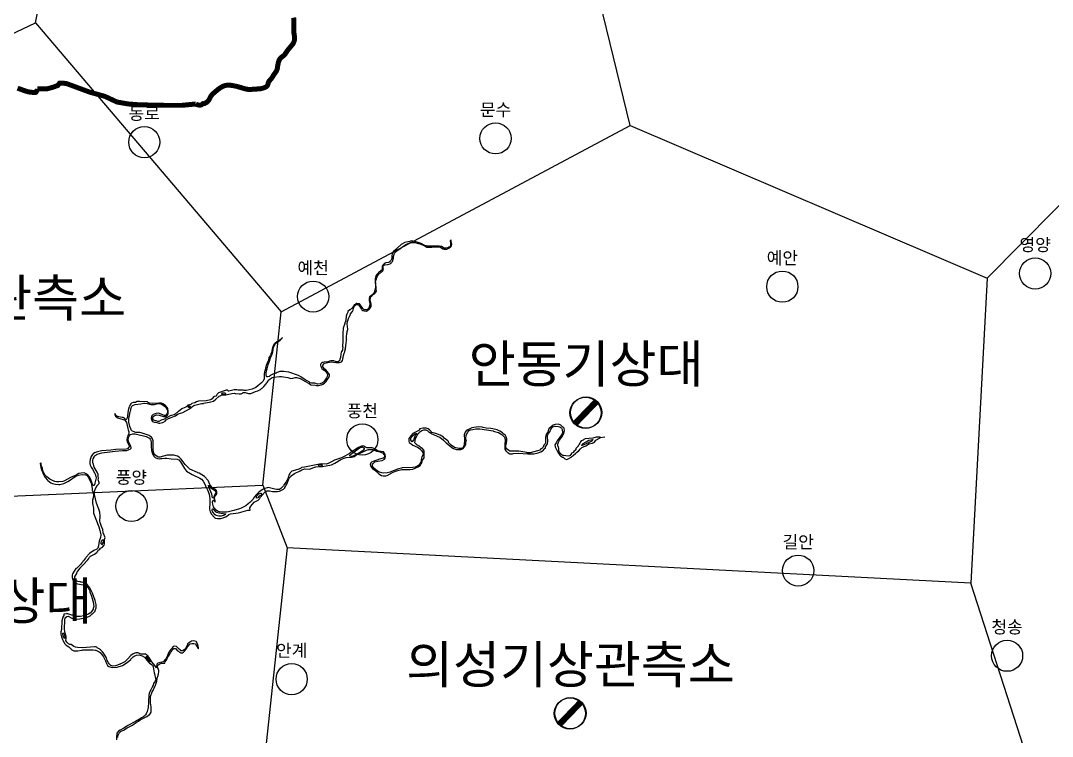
# Model space of a CAD drawing. Header units: millimetres. Extents: x -954552 to 1497340, y -301250 to 736091.
# Drawn here: x 307207 to 389927, y 317031 to 374424 of the extents above; entities that cross this region are included whole.
import ezdxf
from ezdxf.enums import TextEntityAlignment as Align

# ---------------------------------------------------------------- set-up
doc = ezdxf.new("R2010")
doc.units = ezdxf.units.MM
for name, color, linetype in [('2411', 7, 'Continuous'), ('AWS', 4, 'Continuous'), ('AWS명', 2, 'Continuous'), ('EL', 2, 'Continuous'), ('MAIN-RIVER', 5, 'Continuous'), ('Point', 1, 'Continuous'), ('관측소명', 3, 'Continuous'), ('기상청', 1, 'Continuous'), ('티센', 6, 'Continuous')]:
    doc.layers.add(name, color=color, linetype=linetype)
doc.styles.get("Standard").update_dxf_attribs({"font": ''})
doc.styles.get('Standard').set_extended_font_data('Gulim')

# ---------------------------------------------------------------- blocks, each defined once
blk = doc.blocks.new('관측소(기상청)')
at = {"layer": '기상청', "const_width": 500}
blk.add_lwpolyline([(821, 874), (-914, -926)], dxfattribs=at)
at = {"layer": '기상청'}
blk.add_circle((-46, -26), 1250, dxfattribs=at)

msp = doc.modelspace()

# ---------------------------------------------------------------- linework, layer by layer
at = {"layer": '2411', "const_width": 400}
for points in [[(329090, 374660), (329100, 374610), (329110, 374580), (329110, 374530), (329120, 374480), (329120, 374430), (329120, 374380), (329120, 374330), (329120, 374280), (329110, 374230), (329110, 374180), (329100, 374130), (329100, 374080), (329100, 374060), (329100, 374010), (329100, 373960), (329100, 373910), (329100, 373860), (329100, 373810), (329100, 373760), (329100, 373710), (329100, 373660), (329110, 373610), (329110, 373560), (329110, 373510), (329110, 373460), (329120, 373430), (329130, 373390), (329140, 373340), (329140, 373290), (329140, 373290), (329150, 373240), (329160, 373190), (329160, 373140), (329170, 373090), (329170, 373040), (329170, 372990), (329160, 372930), (329160, 372880), (329150, 372830), (329140, 372780), (329120, 372740), (329100, 372690), (329080, 372640), (329060, 372600), (329030, 372550), (329010, 372510), (328970, 372470), (328940, 372440), (328910, 372400), (328870, 372360), (328860, 372350), (328830, 372310), (328800, 372270), (328770, 372230), (328740, 372190), (328700, 372160), (328670, 372120), (328640, 372080), (328610, 372040), (328580, 372000), (328550, 371960), (328530, 371910), (328500, 371870), (328470, 371830), (328440, 371790), (328420, 371750), (328420, 371750), (328390, 371710), (328360, 371670), (328340, 371650), (328300, 371620), (328260, 371590), (328220, 371560), (328180, 371530), (328140, 371500), (328100, 371460), (328060, 371430), (328030, 371400), (328000, 371360), (327980, 371340), (327960, 371290), (327930, 371250), (327920, 371200), (327900, 371160), (327880, 371110), (327870, 371060), (327860, 371010), (327850, 370960), (327840, 370910), (327830, 370860), (327820, 370810), (327810, 370760), (327810, 370710), (327800, 370660), (327790, 370610), (327780, 370560), (327770, 370520), (327760, 370470), (327740, 370430), (327720, 370390), (327700, 370350), (327670, 370310), (327640, 370260), (327640, 370260), (327610, 370220), (327580, 370180), (327550, 370140), (327520, 370100), (327490, 370060), (327460, 370020), (327440, 369970), (327410, 369930), (327390, 369890), (327360, 369850), (327330, 369800), (327300, 369760), (327270, 369730), (327230, 369690), (327200, 369650), (327170, 369610), (327130, 369580), (327120, 369550), (327090, 369510), (327080, 369470), (327060, 369420), (327050, 369370), (327030, 369320), (327020, 369280), (327000, 369230), (326970, 369190), (326960, 369180), (326930, 369150), (326890, 369120), (326850, 369090), (326800, 369070), (326750, 369050), (326700, 369030), (326650, 369020), (326600, 369000), (326550, 368990), (326550, 368990), (326500, 368980), (326460, 368970), (326410, 368960), (326360, 368960), (326310, 368950), (326260, 368950), (326200, 368950), (326150, 368940), (326100, 368940), (326050, 368940), (326000, 368940), (325990, 368940), (325940, 368930), (325890, 368930), (325840, 368920), (325790, 368920), (325740, 368910), (325690, 368910), (325640, 368910), (325590, 368910), (325540, 368910), (325490, 368910), (325440, 368910), (325430, 368910), (325380, 368920), (325330, 368930), (325280, 368940), (325240, 368950), (325190, 368960), (325140, 368980), (325090, 368990), (325040, 369000), (324990, 369020), (324940, 369030), (324900, 369050), (324880, 369050), (324880, 369050), (324830, 369070), (324780, 369080), (324730, 369090), (324680, 369110), (324630, 369120), (324590, 369130), (324540, 369150), (324490, 369160), (324440, 369170), (324390, 369180), (324340, 369190), (324290, 369200), (324240, 369210), (324210, 369210), (324160, 369220), (324100, 369230), (324050, 369240), (324000, 369240), (323950, 369250), (323900, 369250), (323850, 369250), (323800, 369250), (323750, 369240), (323700, 369240), (323650, 369230), (323610, 369220), (323580, 369210), (323540, 369200), (323490, 369180), (323440, 369160), (323400, 369140), (323350, 369120), (323310, 369090), (323270, 369070), (323220, 369040), (323180, 369010), (323180, 369010), (323140, 368980), (323100, 368950), (323060, 368930), (323020, 368900), (322980, 368860), (322940, 368830), (322910, 368800), (322870, 368770), (322830, 368730), (322790, 368700), (322760, 368670), (322720, 368640), (322680, 368610), (322650, 368580), (322610, 368540), (322570, 368510), (322540, 368470), (322510, 368430), (322470, 368390), (322450, 368360), (322430, 368320), (322410, 368270), (322390, 368220), (322360, 368180), (322340, 368130), (322320, 368090), (322290, 368050), (322260, 368010), (322240, 367990), (322210, 367950), (322170, 367920), (322130, 367890), (322090, 367860), (322090, 367850), (321940, 367770), (321940, 367770), (321920, 367770), (321870, 367770), (321820, 367770), (321800, 367760), (321760, 367730), (321720, 367690), (321680, 367660), (321660, 367660), (321610, 367650), (321560, 367640), (321510, 367650), (321460, 367660), (321410, 367670), (321360, 367690), (321320, 367700), (321270, 367730), (321248, 367741)], [(308548, 368942), (308540, 368900), (308530, 368850), (308500, 368810), (308500, 368790), (308500, 368790), (308470, 368730), (308440, 368690), (308400, 368670), (308360, 368670), (308310, 368670), (308260, 368670), (308210, 368670), (308160, 368670), (308110, 368680), (308060, 368680), (308010, 368680), (307960, 368690), (307950, 368690), (307900, 368700), (307860, 368710), (307810, 368720), (307760, 368730), (307710, 368750), (307660, 368760), (307610, 368780), (307570, 368790), (307520, 368810), (307480, 368820), (307430, 368840), (307390, 368850), (307340, 368870), (307290, 368890), (307250, 368910), (307200, 368920), (307150, 368940), (307100, 368960), (307060, 368970), (307010, 368990), (306960, 369010)], [(308548, 368942), (309310, 368953), (309764, 369071), (310177, 369219), (310331, 369407), (310631, 369407), (310897, 369372), (312749, 368688), (313958, 368352), (314938, 367897), (315811, 367744), (316713, 367673), (318678, 367632), (320152, 367632), (321248, 367741)]]:
    msp.add_lwpolyline(points, dxfattribs=at)
at = {"layer": 'AWS'}
for centre in [(317120, 364680), (345286, 364982), (388547, 354152), (368278, 353091), (330654, 352294), (334602, 340829), (316090, 335499), (369547, 330321), (386295, 323497), (328937, 321617)]:
    msp.add_circle(centre, 1250, dxfattribs=at)
at = {"layer": 'MAIN-RIVER'}
for p, q in [((353710, 341000), (354040, 341060)), ((317270, 323440), (317360, 323430))]:
    msp.add_line(p, q, dxfattribs=at)
at = {"layer": 'MAIN-RIVER', "color": 5}
msp.add_lwpolyline([(315000, 316950), (315000, 317060), (315030, 317130), (315100, 317280), (315200, 317380), (315200, 317380), (315210, 317420), (315460, 317530), (315740, 317720), (316180, 317940), (316300, 318030), (316480, 318130), (316650, 318260), (316800, 318360), (317320, 318620), (317440, 318710), (317490, 318760), (317530, 318770), (317660, 318980), (317680, 319050), (317680, 319250), (317670, 319410), (317620, 319720), (317630, 320220), (317740, 320610), (317820, 320720), (317880, 320880), (317950, 320960), (318020, 321150), (318120, 321460), (318150, 321690), (318230, 321920), (318230, 322000), (318250, 322010), (318280, 322240), (318280, 322300), (318190, 322610), (318190, 322610), (318200, 322710), (318220, 322740), (318360, 322850), (318510, 322900), (318780, 322900), (318790, 323000), (318930, 323190), (318990, 323350), (319130, 323560), (319220, 323750), (319290, 323840), (319320, 323910), (319410, 324010), (319420, 324030), (319480, 324090), (319620, 324070), (319790, 323890), (319960, 323770), (320060, 323730), (320180, 323740), (320260, 323770), (320360, 323880), (320420, 323980), (320530, 324110), (320530, 324120), (320610, 324230), (320810, 324440), (320930, 324490), (321100, 324490), (321200, 324450), (321280, 324350), (321280, 324350), (321370, 324210), (321410, 324110), (321470, 324050), (321460, 324130), (321410, 324390), (321270, 324630), (321060, 324690), (320940, 324670), (320910, 324660), (320590, 324440), (320560, 324330), (320420, 324080), (320310, 323960), (320180, 323900), (320090, 323900), (320020, 323930), (320020, 323940), (319990, 323960), (319910, 324030), (319700, 324240), (319670, 324250), (319530, 324260), (319430, 324230), (319350, 324130), (319320, 324060), (319270, 324020), (319260, 323990), (319090, 323790), (318990, 323520), (318940, 323420), (318890, 323360), (318890, 323360), (318850, 323250), (318750, 323150), (318750, 323120), (318730, 323120), (318630, 323020), (318220, 322900), (318130, 322810), (318120, 322760), (318100, 322660), (318100, 322560), (318090, 322520), (317970, 322720), (317730, 323000), (317530, 323310), (317400, 323480), (317330, 323540), (317180, 323640), (317160, 323630), (316870, 323620), (316790, 323660), (316630, 323730), (316450, 323730), (316230, 323650), (316040, 323520), (315770, 323230), (315770, 323220), (315570, 323020), (315290, 322870), (315210, 322860), (315180, 322870), (315180, 322830), (315180, 322830), (314820, 322690), (314600, 322670), (314530, 322680), (314430, 322710), (314300, 322850), (314240, 322920), (314140, 323120), (314080, 323320), (313950, 323540), (313810, 323770), (313730, 323870), (313660, 323920), (313650, 323940), (313630, 323940), (313630, 323960), (313610, 323970), (313560, 324020), (313350, 324140), (313320, 324180), (313200, 324210), (313140, 324210), (312160, 324140), (311760, 324170), (311600, 324190), (311480, 324230), (311250, 324390), (311140, 324390), (311040, 324450), (310920, 324580), (310840, 324710), (310840, 324750), (310840, 324750), (310850, 324850), (310870, 324930), (310870, 325040), (310760, 325380), (310720, 325660), (310740, 326360), (310790, 326540), (310810, 326560), (310810, 326570), (310900, 326650), (311020, 326660), (311310, 326520), (311570, 326440), (311940, 326460), (312490, 326560), (312770, 326700), (312950, 326850), (312970, 326850), (313030, 326910), (313030, 326920), (313170, 327080), (313190, 327120), (313270, 327340), (313260, 327610), (313170, 327920), (312970, 328520), (312750, 328950), (312550, 329210), (312470, 329260), (312220, 329360), (312100, 329390), (312100, 329390), (312000, 329400), (312000, 329410), (311780, 329460), (311690, 329490), (311600, 329570), (311560, 329620), (311550, 329700), (311560, 329840), (311580, 329890), (311700, 330090), (311750, 330220), (311790, 330290), (311980, 330510), (311980, 330540), (312400, 330980), (312410, 331000), (312590, 331180), (312590, 331200), (312670, 331290), (312720, 331390), (312800, 331470), (313120, 331640), (313240, 331710), (313330, 331810), (313340, 331820), (313400, 331890), (313400, 331900), (313470, 331980), (313470, 332000), (313550, 332050), (313600, 332110), (313600, 332110), (313770, 332200), (313890, 332340), (313900, 332370), (313940, 332460), (313940, 332770), (313960, 332900), (313980, 332990), (313960, 333040), (313940, 333120), (313910, 333160), (313820, 333350), (313810, 333630), (313680, 333860), (313570, 334190), (313560, 334280), (313570, 334690), (313560, 335020), (313480, 335260), (313280, 335720), (313130, 336420), (313130, 336620), (313180, 336860), (313330, 337150), (313360, 337160), (313360, 337170), (313490, 337320), (313500, 337430), (313480, 337450), (313430, 337650), (313440, 337720), (313430, 337910), (313430, 337910), (313410, 338040), (313340, 338220), (313100, 338630), (313010, 338910), (313000, 338970), (313000, 339130), (312990, 339180), (313020, 339280), (313100, 339430), (313110, 339470), (313190, 339550), (313340, 339650), (313530, 339720), (313710, 339760), (314780, 339890), (315370, 339950), (315730, 339960), (315980, 340050), (316060, 340130), (316070, 340130), (316070, 340180), (316030, 340310), (315860, 340670), (315840, 340890), (315880, 341070), (316020, 341240), (316190, 341290), (316380, 341280), (316590, 341250), (317170, 341110), (317280, 341080), (317280, 341080), (317540, 340950), (317590, 340870), (317640, 340750), (317670, 340630), (317670, 340270), (317700, 339960), (317720, 339880), (317790, 339680), (317890, 339510), (318000, 339380), (318170, 339310), (318310, 339290), (318430, 339300), (318540, 339320), (318780, 339350), (318930, 339340), (319280, 339280), (319770, 339250), (319890, 339200), (320020, 339040), (320340, 338500), (320510, 338310), (320970, 338030), (321580, 337740), (321700, 337660), (321840, 337490), (321940, 337320), (322040, 337130), (322090, 336990), (322120, 336960), (322200, 336810), (322200, 336810), (322320, 336440), (322370, 336090), (322370, 335590), (322370, 335580), (322360, 335470), (322350, 335260), (322410, 335030), (322520, 334860), (322720, 334620), (322790, 334560), (322840, 334530), (322980, 334500), (323250, 334510), (323450, 334550), (323620, 334630), (323670, 334640), (323700, 334670), (323900, 334820), (324020, 334870), (324670, 334960), (325410, 335160), (325600, 335180), (325610, 335190), (325570, 335290), (325580, 335350), (325640, 335430), (325670, 335500), (325940, 335800), (325940, 335820), (325980, 335850), (326260, 335980), (326260, 335980), (326350, 336070), (326380, 336130), (326410, 336160), (326440, 336220), (326510, 336300), (326510, 336310), (326560, 336360), (326560, 336380), (326800, 336630), (326890, 336690), (326980, 336720), (327150, 336730), (327410, 336670), (327420, 336660), (327790, 336670), (327960, 336700), (328230, 336820), (328270, 336860), (328380, 336960), (328380, 336980), (328480, 337120), (328500, 337180), (328540, 337260), (328670, 337590), (328720, 337690), (328770, 337750), (328770, 337760), (328890, 337900), (328900, 337930), (329170, 338120), (329630, 338330), (329630, 338330), (329750, 338400), (329980, 338480), (330370, 338450), (330440, 338480), (330630, 338570), (330870, 338640), (331420, 338660), (332130, 338810), (332410, 338930), (332890, 339220), (333140, 339330), (333300, 339380), (333690, 339410), (333740, 339420), (333870, 339450), (333940, 339470), (334060, 339540), (334300, 339680), (334440, 339740), (334930, 339980), (335110, 340030), (335420, 340030), (335590, 339970), (335630, 339960), (335750, 339910), (335830, 339900), (335900, 339870), (336010, 339840), (336220, 339760), (336370, 339590), (336370, 339460), (336370, 339460), (336350, 339410), (336260, 339350), (335970, 339260), (335480, 339070), (335340, 339010), (335280, 338960), (335240, 338830), (335250, 338720), (335370, 338560), (335420, 338510), (335530, 338430), (335690, 338330), (335860, 338150), (335910, 338110), (335930, 338080), (336130, 337960), (336280, 337910), (336500, 337920), (336590, 337940), (337030, 338200), (337260, 338300), (337550, 338390), (337780, 338420), (338340, 338430), (338430, 338440), (338650, 338470), (338830, 338540), (339070, 338650), (339260, 338790), (339260, 338820), (339340, 338920), (339340, 338920), (339370, 338980), (339430, 339180), (339550, 339370), (339560, 339420), (339560, 339610), (339570, 339720), (339560, 339940), (339540, 339980), (339410, 340130), (339350, 340160), (339350, 340170), (339330, 340180), (339210, 340270), (339170, 340290), (339180, 340300), (339110, 340320), (339080, 340360), (339010, 340390), (338990, 340390), (338960, 340440), (338950, 340430), (338850, 340530), (338820, 340580), (338830, 340760), (338870, 340880), (339010, 341180), (339080, 341280), (339160, 341370), (339160, 341400), (339220, 341450), (339300, 341510), (339300, 341510), (339370, 341550), (339530, 341600), (339700, 341600), (339850, 341540), (339880, 341480), (339910, 341440), (339930, 341440), (340010, 341390), (340070, 341360), (340070, 341350), (340850, 340990), (340950, 340910), (341100, 340790), (341120, 340780), (341190, 340710), (341190, 340700), (341300, 340600), (341330, 340590), (341330, 340570), (341770, 340200), (341920, 340110), (341990, 340080), (342140, 340040), (342260, 340030), (342500, 340030), (342580, 340050), (342700, 340120), (342770, 340210), (342770, 340220), (342780, 340220), (342860, 340340), (342860, 340340), (342890, 340460), (342900, 340600), (342900, 340660), (342950, 340800), (342900, 340830), (342890, 340940), (342930, 341160), (343030, 341400), (343180, 341550), (343220, 341580), (343290, 341600), (343450, 341650), (343700, 341690), (344030, 341690), (345090, 341520), (345120, 341510), (345210, 341490), (345510, 341390), (345800, 341240), (345820, 341220), (346000, 341010), (346040, 340920), (346050, 340840), (346020, 340400), (346040, 340050), (346100, 339930), (346190, 339850), (346230, 339810), (346240, 339810), (346250, 339790), (346290, 339770), (346290, 339770), (346430, 339700), (346590, 339700), (346640, 339700), (346690, 339720), (347110, 339730), (347860, 339680), (348360, 339680), (348690, 339760), (348920, 339850), (349040, 339930), (349070, 339960), (349090, 339960), (349190, 340070), (349190, 340090), (349280, 340180), (349300, 340240), (349450, 340500), (349480, 340690), (349450, 341070), (349460, 341170), (349520, 341320), (349660, 341490), (349700, 341610), (349750, 341670), (349750, 341690), (349790, 341770), (349880, 341840), (350070, 341900), (350330, 341890), (350440, 341850), (350530, 341790), (350530, 341790), (350580, 341740), (350630, 341640), (350650, 341380), (350620, 341300), (350570, 341200), (350220, 340730), (350150, 340580), (350080, 340500), (350050, 340410), (350070, 340240), (350290, 339810), (350320, 339730), (350440, 339590), (350490, 339530), (350660, 339430), (350680, 339410), (350700, 339410), (350800, 339320), (350800, 339300), (350830, 339280), (350970, 339240), (351000, 339240), (351150, 339300), (351390, 339450), (351390, 339460), (351460, 339490), (351500, 339540), (351710, 339750), (351810, 339830), (351930, 339900), (352100, 340080), (352100, 340080), (352100, 340100), (352200, 340190), (352530, 340330), (352650, 340420), (352760, 340480), (353050, 340550), (353220, 340630), (353330, 340780), (353330, 340790), (353680, 340960), (353710, 341000), (353670, 341030), (353400, 341020), (353360, 341010), (353090, 340940), (352480, 340890), (352360, 340830), (352300, 340770), (352160, 340720), (352090, 340640), (352030, 340550), (351990, 340450), (351960, 340420), (351900, 340300), (351880, 340300), (351880, 340280), (351730, 340120), (351710, 340010), (351690, 339990), (351560, 339880), (351500, 339790), (351500, 339790), (351380, 339730), (351360, 339710), (351320, 339620), (351240, 339530), (351210, 339520), (351100, 339510), (350720, 339540), (350640, 339560), (350640, 339570), (350590, 339600), (350480, 339710), (350410, 339830), (350370, 339930), (350350, 340040), (350350, 340120), (350330, 340240), (350290, 340300), (350270, 340450), (350320, 340610), (350360, 340670), (350380, 340730), (350410, 340770), (350420, 340790), (350570, 340990), (350670, 341160), (350690, 341220), (350720, 341260), (350800, 341550), (350790, 341710), (350770, 341780), (350690, 341820), (350690, 341820), (350550, 341970), (350510, 341990), (350320, 342060), (350070, 342040), (349910, 341980), (349750, 341860), (349580, 341720), (349530, 341660), (349470, 341430), (349380, 341290), (349310, 341100), (349290, 341010), (349280, 340580), (349230, 340470), (349150, 340380), (349090, 340220), (348990, 340120), (348920, 340080), (348830, 339990), (348660, 339920), (348060, 339780), (347810, 339780), (347800, 339790), (347780, 339800), (347140, 339900), (346700, 339910), (346430, 339910), (346340, 339960), (346230, 340030), (346180, 340080), (346110, 340200), (346110, 340200), (346100, 340340), (346150, 340530), (346180, 340770), (346180, 340890), (346130, 341060), (346070, 341150), (345960, 341260), (345910, 341300), (345830, 341370), (345750, 341420), (345630, 341500), (345510, 341550), (345510, 341570), (345410, 341600), (345060, 341700), (344910, 341730), (344540, 341740), (344290, 341810), (344220, 341820), (344200, 341830), (343890, 341840), (343390, 341760), (343060, 341620), (342940, 341530), (342940, 341520), (342920, 341510), (342880, 341470), (342800, 341300), (342780, 341200), (342790, 340830), (342770, 340410), (342770, 340410), (342750, 340320), (342700, 340220), (342660, 340170), (342580, 340130), (342510, 340110), (342330, 340110), (341990, 340200), (341730, 340380), (341660, 340430), (341520, 340600), (341500, 340670), (341460, 340740), (341250, 340880), (341220, 340900), (341220, 340910), (341170, 340950), (341100, 341010), (340850, 341180), (340490, 341320), (340180, 341400), (340120, 341450), (340110, 341480), (339990, 341610), (339890, 341680), (339730, 341750), (339460, 341740), (339220, 341680), (339160, 341620), (339160, 341610), (339120, 341570), (338660, 341330), (338660, 341330), (338510, 341170), (338320, 340920), (338320, 340830), (338340, 340690), (338350, 340590), (338510, 340480), (338640, 340380), (339030, 340210), (339230, 340090), (339220, 340080), (339360, 339950), (339460, 339800), (339470, 339630), (339380, 339440), (339320, 339240), (339310, 339070), (339250, 338930), (339120, 338790), (338840, 338630), (338650, 338580), (337800, 338560), (337730, 338540), (337490, 338480), (336950, 338270), (336840, 338220), (336590, 338160), (336330, 338140), (336170, 338150), (335990, 338210), (335950, 338230), (335900, 338260), (335900, 338260), (335780, 338320), (335560, 338510), (335430, 338700), (335420, 338830), (335460, 338920), (335610, 339040), (335850, 339100), (336200, 339150), (336370, 339250), (336440, 339330), (336450, 339480), (336430, 339640), (336390, 339730), (336350, 339780), (336300, 339840), (336250, 339860), (336090, 339880), (335960, 339900), (335880, 339910), (335810, 339930), (335710, 340010), (335470, 340140), (335390, 340160), (334990, 340160), (334970, 340160), (334900, 340200), (334800, 340260), (334710, 340310), (334570, 340300), (334540, 340300), (334290, 340190), (334290, 340190), (333630, 339770), (333570, 339720), (333200, 339510), (332940, 339370), (332370, 339180), (332140, 339040), (331860, 338910), (331710, 338860), (331300, 338890), (331030, 338840), (329970, 338630), (329760, 338600), (329690, 338560), (329640, 338520), (329440, 338420), (328960, 338310), (328940, 338290), (328820, 338170), (328790, 338110), (328740, 338040), (328660, 337760), (328500, 337440), (328310, 337200), (328310, 337170), (328270, 337130), (328270, 337120), (328080, 336910), (327960, 336840), (327720, 336840), (327600, 336850), (327040, 337000), (327040, 337000), (326710, 336870), (326630, 336820), (326500, 336750), (326280, 336590), (326250, 336560), (326240, 336540), (326220, 336530), (326220, 336520), (326200, 336510), (326040, 336350), (326040, 336330), (325970, 336250), (325970, 336230), (325870, 336120), (325840, 336050), (325720, 335930), (325720, 335900), (325710, 335900), (325710, 335890), (325700, 335890), (325580, 335780), (325450, 335670), (325250, 335530), (324900, 335340), (324760, 335280), (324290, 335140), (323880, 335040), (323720, 335020), (323330, 335010), (323160, 335030), (322980, 335090), (322980, 335090), (322890, 335160), (322840, 335210), (322820, 335240), (322800, 335250), (322660, 335440), (322610, 335640), (322600, 335800), (322630, 335970), (322700, 335970), (322790, 335850), (322810, 335850), (322810, 335930), (322760, 336100), (322750, 336190), (322810, 336310), (322860, 336360), (322860, 336370), (322900, 336420), (322940, 336500), (322950, 336650), (322900, 336740), (322800, 336850), (322560, 336990), (322450, 337110), (322370, 337240), (322260, 337500), (322240, 337550), (321950, 337860), (321730, 338010), (321530, 338130), (321420, 338170), (321420, 338170), (321380, 338190), (320780, 338470), (320720, 338510), (320410, 338830), (320080, 339250), (319910, 339420), (319780, 339490), (319480, 339570), (318960, 339570), (318360, 339430), (318250, 339430), (318140, 339470), (317970, 339610), (317890, 339750), (317840, 340020), (317830, 340280), (317820, 340730), (317780, 340880), (317700, 341010), (317550, 341130), (317500, 341150), (316870, 341370), (316760, 341400), (316430, 341410), (316370, 341430), (316130, 341520), (316090, 341550), (316060, 341620), (316030, 341680), (315970, 341890), (315880, 342230), (315880, 342230), (315870, 342520), (315940, 342750), (315990, 343060), (316020, 343120), (316030, 343140), (316020, 343200), (316050, 343250), (316070, 343380), (316150, 343540), (316170, 343570), (316380, 343640), (316840, 343690), (317090, 343750), (317150, 343750), (317350, 343720), (317650, 343630), (317950, 343640), (318120, 343690), (318290, 343710), (318370, 343710), (318580, 343620), (318810, 343460), (318930, 343270), (318950, 343220), (318970, 343160), (318970, 342990), (318940, 342890), (318850, 342780), (318810, 342760), (318730, 342760), (318260, 342940), (318260, 342940), (318080, 342930), (317820, 342840), (317710, 342700), (317660, 342550), (317690, 342400), (317780, 342280), (317900, 342220), (318120, 342210), (318290, 342140), (318360, 342140), (318470, 342160), (318610, 342200), (318800, 342300), (318880, 342400), (319050, 342520), (319270, 342610), (319540, 342700), (319620, 342740), (319850, 342890), (320210, 343010), (320750, 343290), (320890, 343400), (321010, 343520), (321090, 343570), (321180, 343600), (321720, 343710), (321880, 343720), (321880, 343740), (322350, 343830), (322660, 343920), (322860, 344070), (322860, 344070), (323110, 344280), (323120, 344280), (323130, 344310), (323210, 344340), (323320, 344400), (323400, 344410), (323560, 344420), (323670, 344430), (324150, 344530), (324360, 344550), (324410, 344530), (324460, 344530), (324720, 344490), (324890, 344490), (324990, 344550), (325060, 344610), (325220, 344610), (325480, 344520), (325650, 344520), (326030, 344680), (326220, 344740), (326440, 344850), (326530, 344930), (326580, 344940), (326710, 345080), (326710, 345090), (326902, 345308), (326930, 345340), (326930, 345370), (327000, 345440), (327010, 345470), (327090, 345560), (327090, 345560), (327090, 345590), (327220, 345710), (327380, 345800), (327510, 345840), (327950, 345880), (328120, 345880), (328280, 345870), (328630, 345810), (328870, 345740), (329020, 345750), (329210, 345810), (329350, 345810), (329610, 345720), (330050, 345490), (330230, 345380), (330310, 345340), (330470, 345210), (330810, 345200), (330930, 345160), (331100, 345160), (331320, 345230), (331440, 345270), (331560, 345350), (331700, 345490), (331770, 345620), (331870, 345720), (331950, 345860), (331970, 345950), (331960, 346060), (331900, 346160), (331680, 346430), (331680, 346430), (331600, 346470), (331430, 346650), (331430, 346690), (331420, 346710), (331440, 346770), (331490, 346850), (331570, 346950), (331700, 346990), (331840, 347020), (331960, 347050), (332130, 347060), (332300, 347050), (332470, 347020), (332580, 347000), (332780, 347010), (332930, 347060), (332970, 347100), (333000, 347160), (333000, 347180), (333040, 347280), (333100, 347570), (333150, 347760), (333190, 347860), (333200, 347910), (333210, 347920), (333240, 348070), (333230, 348080), (333260, 348150), (333260, 348200), (333290, 348300), (333280, 348400), (333280, 348400), (333320, 348530), (333330, 348790), (333330, 348840), (333350, 348890), (333340, 348890), (333340, 349010), (333330, 349070), (333360, 349340), (333390, 349410), (333390, 349490), (333430, 349650), (333420, 349920), (333400, 350080), (333420, 350320), (333430, 350330), (333430, 350340), (333490, 350550), (333570, 350690), (333570, 350730), (333620, 350790), (333660, 350910), (333810, 351090), (333830, 351150), (333850, 351160), (333870, 351210), (333900, 351360), (333960, 351490), (334110, 351650), (334140, 351660), (334260, 351650), (334370, 351530), (334370, 351530), (334530, 351280), (334570, 351230), (334650, 351180), (334750, 351150), (334930, 351130), (335170, 351310), (335210, 351330), (335210, 351350), (335290, 351450), (335290, 351460), (335310, 351500), (335320, 351690), (335220, 352030), (335250, 352170), (335260, 352270), (335360, 352350), (335480, 352450), (335570, 352510), (335680, 352640), (335740, 352740), (335720, 352890), (335720, 353070), (335670, 353400), (335690, 353600), (335720, 353650), (335750, 353720), (335750, 353780), (335780, 353860), (335790, 353910), (335870, 354020), (335870, 354050), (335870, 354050), (336140, 354270), (336170, 354270), (336170, 354290), (336210, 354330), (336220, 354350), (336260, 354380), (336280, 354480), (336300, 354490), (336280, 354510), (336280, 354730), (336310, 354800), (336400, 354840), (336640, 354860), (336840, 354930), (336910, 354990), (336930, 354990), (336980, 355050), (336980, 355060), (337020, 355120), (337090, 355370), (337100, 355510), (337170, 355770), (337370, 355970), (337540, 356080), (337700, 356150), (337830, 356280), (337850, 356290), (337860, 356310), (338080, 356460), (338270, 356560), (338460, 356620), (338460, 356620), (338800, 356620), (339010, 356590), (339110, 356560), (339290, 356490), (339540, 356400), (339650, 356350), (339770, 356270), (340170, 356270), (340740, 356290), (340810, 356280), (340960, 356210), (341060, 356130), (341130, 356100), (341370, 356100), (341540, 356170), (341690, 356300), (341750, 356330), (341780, 356510), (341730, 356720), (341730, 356840), (341680, 356790), (341650, 356760), (341650, 356700), (341670, 356550), (341670, 356400), (341610, 356290), (341550, 356250), (341450, 356200), (341330, 356190), (341170, 356180), (340960, 356300), (340960, 356300), (340770, 356350), (339840, 356350), (339830, 356350), (339740, 356360), (339620, 356400), (339310, 356540), (339080, 356630), (338800, 356720), (338640, 356730), (338600, 356740), (338520, 356760), (338410, 356720), (338250, 356690), (338250, 356680), (338010, 356620), (337720, 356460), (337390, 356180), (337290, 356080), (337290, 356070), (337260, 356060), (337260, 356050), (337110, 355910), (337060, 355840), (336990, 355720), (336960, 355560), (336960, 355410), (336930, 355280), (336920, 355240), (336890, 355200), (336870, 355150), (336820, 355100), (336820, 355100), (336820, 355080), (336730, 355040), (336500, 354990), (336410, 354970), (336410, 354950), (336320, 354890), (336270, 354830), (336190, 354730), (336190, 354470), (336120, 354380), (335910, 354190), (335760, 354060), (335690, 353970), (335660, 353850), (335640, 353750), (335620, 353580), (335660, 353300), (335670, 352990), (335560, 352630), (335510, 352550), (335490, 352510), (335310, 352350), (335190, 352280), (335140, 352180), (335140, 352070), (335160, 351980), (335200, 351750), (335210, 351640), (335160, 351450), (335140, 351420), (335040, 351300), (335040, 351300), (334910, 351230), (334750, 351240), (334640, 351330), (334390, 351690), (334380, 351710), (334150, 351730), (334120, 351730), (334050, 351700), (333990, 351640), (333960, 351630), (333910, 351560), (333890, 351560), (333890, 351540), (333830, 351460), (333750, 351350), (333730, 351340), (333620, 351230), (333590, 351230), (333450, 351090), (333450, 351040), (333360, 350880), (333320, 350720), (333270, 350390), (333260, 350340), (333250, 350280), (333210, 350210), (333210, 350180), (333190, 350150), (333070, 349760), (333040, 349330), (333050, 348990), (333050, 348990), (333050, 348800), (333030, 348600), (333000, 348460), (333000, 348320), (333030, 348240), (333020, 348070), (333010, 348020), (333010, 348000), (332960, 347910), (332940, 347910), (332940, 347880), (332920, 347870), (332910, 347850), (332880, 347670), (332860, 347420), (332850, 347410), (332810, 347270), (332760, 347150), (332700, 347080), (332670, 347060), (332590, 347070), (332450, 347090), (332320, 347140), (332180, 347150), (332090, 347150), (331980, 347110), (331830, 347070), (331530, 347050), (331400, 347000), (331320, 346950), (331280, 346910), (331280, 346910), (331240, 346860), (331240, 346790), (331270, 346690), (331350, 346540), (331360, 346540), (331460, 346440), (331570, 346360), (331590, 346360), (331770, 346140), (331800, 346060), (331780, 345890), (331720, 345780), (331510, 345470), (331490, 345440), (331400, 345370), (331230, 345290), (331020, 345280), (330790, 345340), (330540, 345350), (330420, 345390), (330330, 345470), (330010, 345610), (329670, 345870), (329490, 345970), (328700, 346230), (328300, 346300), (327980, 346290), (327780, 346210), (327700, 346150), (327430, 346080), (327310, 346030), (327310, 346030), (327260, 345990), (327240, 345980), (327230, 345970), (327200, 345940), (327180, 345940), (327170, 345910), (327130, 345890), (327030, 345870), (326950, 345860), (326920, 345900), (326880, 346020), (326890, 346160), (326920, 346340), (326960, 346490), (327050, 346820), (327060, 346870), (327070, 346880), (327080, 346900), (327160, 347130), (327250, 347380), (327360, 347620), (327400, 347730), (327420, 347840), (327450, 348070), (327470, 348190), (327490, 348250), (327620, 348470), (327710, 348580), (327840, 348690), (327880, 348700), (328010, 348800), (328010, 348800), (328090, 348870), (328100, 348870), (328170, 348950), (328210, 349020), (328200, 349010), (328080, 348880), (328050, 348860), (328000, 348830), (327960, 348810), (327910, 348780), (327870, 348760), (327830, 348730), (327790, 348700), (327750, 348670), (327740, 348670), (327700, 348640), (327660, 348610), (327620, 348580), (327590, 348540), (327550, 348500), (327520, 348470), (327500, 348430), (327480, 348390), (327450, 348340), (327440, 348300), (327420, 348250), (327410, 348200), (327390, 348150), (327380, 348100), (327380, 348060), (327370, 348010), (327370, 348010), (327360, 347960), (327350, 347910), (327350, 347860), (327330, 347820), (327280, 347680), (327260, 347640), (327210, 347550), (327130, 347440), (327110, 347410), (327110, 347300), (327070, 347230), (327070, 347200), (327050, 347150), (327020, 347060), (326980, 346980), (326970, 346940), (326920, 346850), (326840, 346560), (326830, 346480), (326810, 346460), (326810, 346400), (326780, 346320), (326770, 346300), (326740, 346040), (326720, 345680), (326710, 345650), (326710, 345630), (326690, 345600), (326660, 345530), (326618, 345485), (326520, 345380), (326380, 345280), (326380, 345280), (326380, 345260), (326360, 345260), (326360, 345250), (326330, 345230), (326250, 345160), (326220, 345150), (326060, 345010), (325760, 344860), (325300, 344760), (325140, 344760), (325060, 344780), (324640, 344800), (324540, 344820), (324320, 344830), (323900, 344720), (323870, 344720), (323780, 344790), (323690, 344800), (323080, 344590), (323000, 344510), (322990, 344490), (322970, 344480), (322950, 344420), (322860, 344320), (322720, 344280), (322670, 344260), (322560, 344110), (322490, 344050), (322430, 344010), (322070, 343930), (321480, 343920), (321480, 343920), (321300, 343860), (321170, 343770), (320940, 343720), (320840, 343650), (320620, 343580), (320550, 343520), (320540, 343490), (320440, 343420), (320190, 343330), (320120, 343300), (319860, 343080), (319840, 343080), (319730, 342980), (319690, 342950), (319690, 342940), (319640, 342890), (319510, 342820), (319290, 342770), (319190, 342730), (318650, 342430), (318480, 342380), (318290, 342290), (318220, 342290), (318070, 342340), (318010, 342340), (317880, 342390), (317810, 342480), (317810, 342590), (317840, 342670), (317910, 342740), (318110, 342810), (318110, 342810), (318310, 342800), (318660, 342680), (318870, 342680), (318890, 342700), (318990, 342790), (319030, 342890), (319040, 342930), (319040, 343120), (319000, 343330), (318980, 343370), (318830, 343550), (318610, 343700), (318490, 343750), (318280, 343760), (317740, 343720), (317540, 343760), (317430, 343810), (317380, 343850), (317330, 343860), (316750, 343880), (316670, 343890), (316540, 343880), (316410, 343810), (316230, 343810), (316100, 343760), (316070, 343720), (316050, 343680), (316020, 343670), (315930, 343480), (315900, 343450), (315850, 343270), (315850, 343270), (315860, 343260), (315850, 343240), (315830, 343190), (315790, 342960), (315740, 342560), (315710, 342490), (315680, 342440), (315660, 342430), (315640, 342420), (315530, 342540), (315420, 342590), (315360, 342610), (315090, 342650), (314930, 342700), (314820, 342810), (314810, 342840), (314760, 342930), (314760, 342820), (314820, 342710), (314940, 342600), (314980, 342570), (315430, 342430), (315560, 342380), (315640, 342280), (315700, 342190), (315810, 341730), (315840, 341610), (315850, 341530), (315880, 341450), (315880, 341330), (315800, 341170), (315800, 341170), (315770, 341020), (315740, 340990), (315720, 340790), (315760, 340640), (315890, 340400), (315900, 340250), (315890, 340220), (315780, 340100), (315670, 340070), (314850, 340040), (314430, 339970), (313680, 339920), (313370, 339860), (313120, 339760), (313030, 339690), (313030, 339670), (312990, 339650), (312980, 339620), (312970, 339620), (312850, 339480), (312780, 339230), (312750, 339040), (312750, 338920), (312780, 338790), (312870, 338630), (312980, 338450), (313140, 338170), (313150, 338130), (313230, 337900), (313250, 337750), (313220, 337540), (313220, 337540), (313160, 337340), (313140, 337210), (313100, 337170), (313090, 337160), (313020, 337160), (312970, 337220), (312880, 337480), (312830, 337640), (312710, 337870), (312560, 338040), (312420, 338110), (312310, 338150), (312070, 338140), (311850, 338100), (311840, 338080), (311830, 338070), (311650, 337980), (311210, 337780), (310730, 337530), (310590, 337480), (310280, 337430), (310080, 337440), (309920, 337480), (309910, 337490), (309870, 337500), (309550, 337660), (309310, 337830), (309170, 337980), (309060, 338160), (309050, 338190), (308980, 338350), (308980, 338350), (308950, 338500), (308860, 338770), (308850, 338910), (308830, 338960), (308780, 338900), (308820, 338600), (308890, 338430), (308890, 338390), (308910, 338360), (308920, 338330), (308940, 338300), (309040, 338030), (309180, 337780), (309350, 337570), (309380, 337560), (309640, 337350), (309760, 337320), (309760, 337310), (309860, 337280), (309880, 337270), (309990, 337250), (310270, 337230), (310350, 337240), (310660, 337320), (311000, 337470), (311120, 337540), (311570, 337870), (311840, 337970), (312130, 338020), (312410, 338010), (312480, 337980), (312480, 337980), (312540, 337940), (312650, 337800), (312880, 337280), (312880, 337220), (312930, 336890), (312950, 336740), (312960, 336720), (313040, 336450), (313040, 336260), (312970, 335980), (312980, 335710), (313050, 335340), (313050, 334940), (313480, 333820), (313560, 333550), (313580, 333420), (313650, 333190), (313620, 332970), (313500, 332690), (313460, 332320), (313400, 332130), (313310, 332040), (313080, 331930), (312740, 331690), (312430, 331380), (312400, 331320), (312290, 331180), (312270, 331120), (312190, 331040), (312180, 331010), (312100, 330930), (312100, 330930), (312040, 330850), (311720, 330530), (311720, 330510), (311640, 330480), (311370, 330070), (311330, 329960), (311330, 329750), (311360, 329630), (311450, 329490), (311570, 329370), (311690, 329300), (311770, 329270), (312220, 329180), (312410, 329120), (312480, 329080), (312620, 328940), (312680, 328840), (312720, 328770), (312760, 328630), (312820, 328470), (312830, 328430), (312890, 328270), (313050, 327720), (313060, 327600), (313070, 327450), (313020, 327280), (313020, 327230), (312920, 327060), (312790, 326920), (312760, 326920), (312640, 326840), (312640, 326840), (312240, 326690), (312010, 326640), (311680, 326640), (311500, 326680), (311380, 326740), (311310, 326740), (310990, 326860), (310890, 326870), (310730, 326840), (310660, 326840), (310660, 326720), (310580, 326590), (310500, 326290), (310470, 325590), (310440, 325410), (310440, 325230), (310480, 325000), (310550, 324800), (310610, 324690), (310600, 324680), (310640, 324670), (310650, 324650), (310640, 324630), (310660, 324620), (310670, 324600), (310680, 324610), (310730, 324480), (310790, 324420), (310810, 324410), (310810, 324400), (310860, 324350), (310860, 324350), (310860, 324340), (311070, 324200), (311080, 324200), (311180, 324100), (311200, 324100), (311200, 324080), (311310, 323980), (311370, 323940), (311480, 323900), (311640, 323890), (311790, 323890), (312100, 323940), (312150, 323940), (312220, 323970), (312480, 323980), (313010, 323980), (313170, 323950), (313170, 323940), (313230, 323940), (313500, 323820), (313580, 323760), (313700, 323630), (313840, 323420), (314010, 323100), (314100, 322870), (314180, 322720), (314270, 322640), (314350, 322600), (314550, 322560), (314950, 322570), (315370, 322720), (315370, 322720), (315750, 322950), (316030, 323200), (316050, 323200), (316050, 323220), (316240, 323400), (316310, 323450), (316490, 323540), (316710, 323560), (316960, 323480), (317130, 323380), (317460, 322970), (317550, 322890), (317670, 322820), (317700, 322790), (317710, 322790), (317770, 322730), (317820, 322610), (317920, 322130), (317930, 322050), (318030, 321680), (318040, 321630), (317980, 321450), (317870, 321270), (317830, 321130), (317790, 321070), (317780, 321030), (317740, 320950), (317730, 320930), (317700, 320870), (317640, 320770), (317580, 320670), (317580, 320670), (317510, 320460), (317490, 320330), (317440, 319300), (317400, 319240), (317360, 319030), (317260, 318840), (317210, 318770), (317210, 318760), (317080, 318630), (317070, 318630), (317000, 318580), (316910, 318530), (316900, 318510), (316730, 318400), (316420, 318230), (315810, 317900), (315780, 317870), (315480, 317690), (315190, 317530), (315060, 317450), (314910, 317290), (314920, 317220), (314880, 317050), (314890, 316760)], dxfattribs=at)
at = {"layer": 'MAIN-RIVER'}
for points in [[(323340, 344530), (323320, 344520), (323320, 344510), (323330, 344490), (323370, 344460), (323440, 344440), (323630, 344460), (323660, 344470), (323650, 344500), (323600, 344540), (323480, 344550), (323360, 344540), (323340, 344530), (323340, 344530)], [(320670, 343470), (320680, 343510), (320720, 343540), (320770, 343540), (320790, 343500), (320780, 343430), (320740, 343400), (320680, 343390), (320660, 343410), (320670, 343470), (320670, 343470)], [(338970, 341330), (338840, 341190), (338770, 340940), (338730, 340860), (338710, 340800), (338610, 340660), (338560, 340670), (338500, 340770), (338500, 340910), (338530, 341000), (338730, 341220), (338820, 341290), (338900, 341330), (338970, 341330), (338970, 341330)], [(353110, 340840), (353070, 340780), (353020, 340740), (352910, 340660), (352830, 340630), (352700, 340550), (352590, 340520), (352220, 340360), (352200, 340360), (352190, 340370), (352190, 340390), (352220, 340420), (352230, 340420), (352230, 340430), (352300, 340510), (352550, 340650), (352750, 340770), (353050, 340840), (353110, 340840), (353110, 340840)], [(334570, 340230), (334370, 340130), (333960, 339830), (333920, 339790), (333590, 339580), (333570, 339560), (333580, 339530), (333610, 339530), (333620, 339520), (333820, 339510), (334250, 339710), (334730, 340010), (334770, 340080), (334770, 340130), (334570, 340230), (334570, 340230)], [(331420, 338780), (331350, 338810), (331290, 338830), (331220, 338840), (331160, 338830), (331090, 338810), (331070, 338780), (331090, 338750), (331150, 338730), (331330, 338740), (331410, 338760), (331420, 338770), (331420, 338770)], [(322280, 337180), (322430, 337000), (322770, 336750), (322780, 336750), (322850, 336640), (322840, 336510), (322770, 336430), (322690, 336270), (322670, 336160), (322660, 336130), (322610, 336150), (322600, 336160), (322540, 336450), (322300, 337020), (322280, 337180), (322280, 337180)], [(326310, 336480), (326470, 336540), (326500, 336540), (326520, 336510), (326520, 336430), (326500, 336380), (326450, 336350), (326340, 336300), (326220, 336160), (326130, 336140), (326120, 336220), (326130, 336240), (326150, 336310), (326220, 336410), (326310, 336480), (326310, 336480)], [(323110, 334950), (323640, 334870), (323660, 334850), (323620, 334820), (323550, 334780), (323290, 334680), (323110, 334680), (322890, 334740), (322800, 334790), (322610, 335020), (322570, 335140), (322580, 335280), (322620, 335280), (322750, 335140), (322750, 335130), (322810, 335070), (322860, 335030), (322920, 335000), (323110, 334950), (323110, 334950)], [(313640, 332600), (313640, 332500), (313680, 332440), (313680, 332430), (313750, 332420), (313830, 332550), (313850, 332690), (313840, 332800), (313770, 332770), (313740, 332770), (313680, 332710), (313640, 332600), (313640, 332600)], [(310610, 325090), (310590, 325250), (310590, 325300), (310660, 325300), (310720, 325130), (310760, 324980), (310770, 324940), (310750, 324910), (310720, 324900), (310700, 324900), (310670, 324940), (310610, 325090), (310610, 325090)], [(317360, 323430), (317630, 323020), (317630, 323000), (317590, 323000), (317480, 323110), (317340, 323310), (317270, 323440), (317270, 323440)]]:
    msp.add_lwpolyline(points, dxfattribs=at)
at = {"layer": '기상청'}
for centre in [(352542, 343002), (351290, 318891)]:
    msp.add_circle(centre, 1250, dxfattribs=at)
at = {"layer": '티센'}
for points in [[(356073, 366017), (348805, 395844)], [(308391, 374250), (311110, 387575)], [(276022, 358941), (308391, 374250)], [(308391, 374250), (328084, 351062)], [(328084, 351062), (356073, 366017)], [(356073, 366017), (384698, 353781)], [(395678, 364853), (384698, 353781)], [(384698, 353781), (383379, 329314)], [(326620, 337171), (328084, 351062)], [(286122, 335398), (326620, 337171)], [(326620, 337171), (328564, 332159)], [(328564, 332159), (326884, 316448)], [(383379, 329314), (328564, 332159)], [(388675, 312898), (383379, 329314)]]:
    msp.add_lwpolyline(points, dxfattribs=at)

# ---------------------------------------------------------------- block references
at = {"layer": 'Point'}
for p in [(352542, 343002), (351290, 318891)]:
    msp.add_blockref('관측소(기상청)', p, dxfattribs=at)

# ---------------------------------------------------------------- texts
at = {"layer": 'AWS명'}
for s, p in [('동로', (317120, 366180)), ('문수', (345286, 366482)), ('영양', (388547, 355652)), ('예안', (368278, 354591)), ('예천', (330654, 353794)), ('풍천', (334602, 342329)), ('풍양', (316090, 336999)), ('길안', (369547, 331821)), ('청송', (386295, 324997)), ('안계', (328937, 323117))]:
    msp.add_text(s, height=1000, dxfattribs=at).set_placement(p, align=Align.BOTTOM_CENTER)
at = {"layer": 'EL'}
for p in [(352542, 343001), (351290, 318890)]:
    msp.add_text('0.000', height=2.5, dxfattribs=at).set_placement(p, align=Align.TOP_CENTER)
at = {"layer": '관측소명'}
for s, p in [('문경기상관측소', (302483, 349778)), ('안동기상대', (352542, 344502)), ('상주기상대', (303546, 325497)), ('의성기상관측소', (351290, 320391))]:
    msp.add_text(s, height=3000, dxfattribs=at).set_placement(p, align=Align.BOTTOM_CENTER)

doc.saveas('drawing.dxf')
